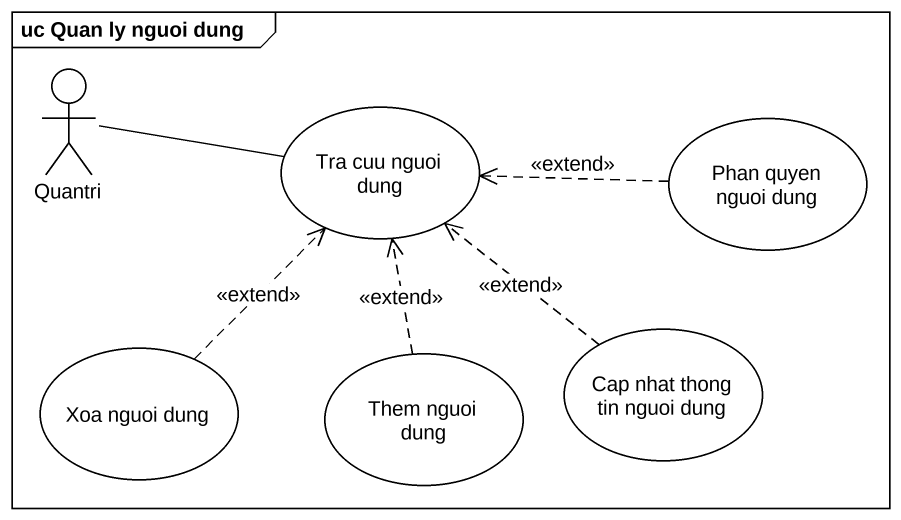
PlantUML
@startuml
mainframe uc Quan ly nguoi dung
actor Quantri
usecase "Tra cuu nguoi dung" as Tra_cuu_nguoi_dung
usecase "Phan quyen nguoi dung" as Phan_quyen_nguoi_dung
usecase "Xoa nguoi dung" as Xoa_nguoi_dung
usecase "Them nguoi dung" as Them_nguoi_dung
usecase "Cap nhat thong tin nguoi dung" as Cap_nhat_thong_tin_nguoi
Quantri -right- Tra_cuu_nguoi_dung
Phan_quyen_nguoi_dung .left.> Tra_cuu_nguoi_dung : <<extend>>
Xoa_nguoi_dung .up.> Tra_cuu_nguoi_dung : <<extend>>
Them_nguoi_dung .up.> Tra_cuu_nguoi_dung : <<extend>>
Cap_nhat_thong_tin_nguoi .up.> Tra_cuu_nguoi_dung : <<extend>>
@enduml
